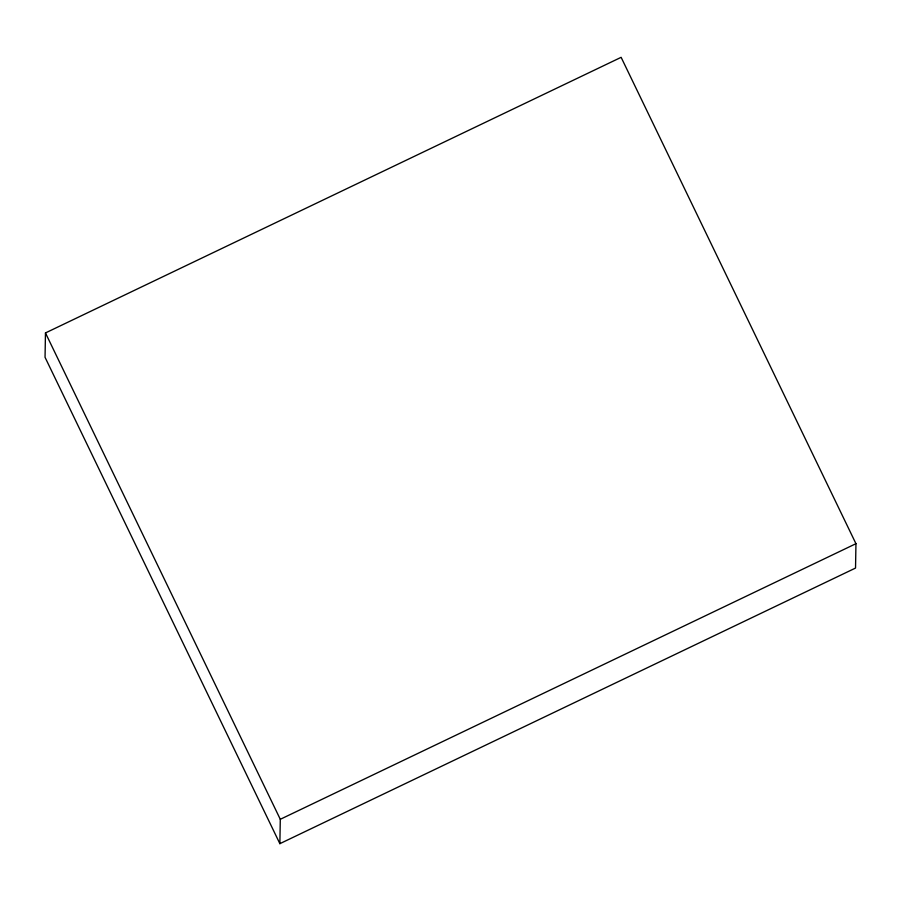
<?xml version="1.0" encoding="UTF-8"?>
<svg xmlns="http://www.w3.org/2000/svg" width="901" height="901" viewBox="0 0 901 901"><rect width="100%" height="100%" fill="white"/><g stroke="black" fill="none" stroke-linecap="round" stroke-linejoin="round"><path stroke-width="1.35" d="M45.467 332.942L45.05 357.314L279.873 843.674L855.533 568.058L855.95 543.686L621.127 57.326L45.467 332.942L280.29 819.302L279.873 843.674M280.29 819.302L855.95 543.686"/></g></svg>
